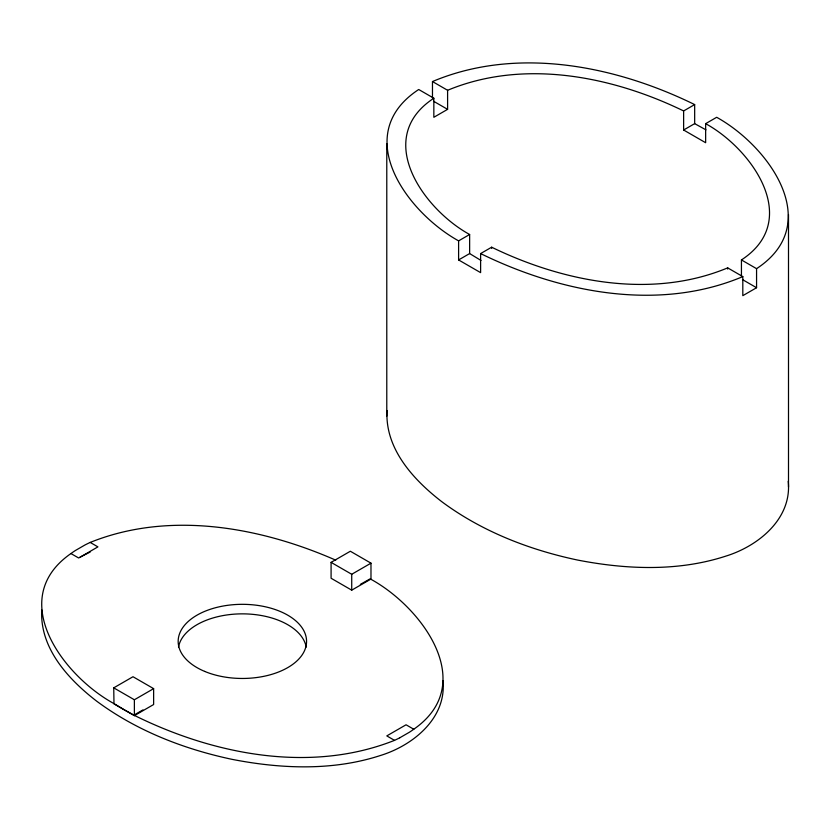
<?xml version="1.0" encoding="UTF-8"?>
<svg xmlns="http://www.w3.org/2000/svg" width="830" height="830" viewBox="0 0 830 830"><rect width="100%" height="100%" fill="white"/><g stroke="black" fill="none" stroke-linecap="round" stroke-linejoin="round"><path stroke-width="1.25" d="M335.735 560.157C259.894 526.863 169.206 510.575 90.2 542.426A122.55 70.758 0 0 0 84.951 544.988L75.385 550.508A122.55 70.758 0 0 0 70.944 553.548C5.603 598.97 63.163 675.931 113.98 703.601L113.741 687.852L132.997 676.73L153.633 688.641L153.633 704.525L134.377 715.647L113.741 703.736M399.77 737.787L409.335 732.268A122.55 70.758 0 0 0 413.776 729.238C479.118 683.816 421.557 606.855 370.74 579.184L370.17 578.821L360.324 584.403M683.63 130.009L694.668 123.639L694.668 104.58L683.63 110.95L683.63 130.009L705.645 142.719L705.645 123.66L716.674 117.289C768.902 146.236 825.01 223.747 756.566 268.671L756.566 287.73L742.809 295.667L742.809 276.608L727.682 267.872C651.706 299.474 563.446 282.096 491.651 247.205L480.612 253.575L480.612 272.634L458.606 259.935L458.606 240.866C406.378 211.92 350.27 134.419 418.714 89.495L433.841 98.231C373.044 137.988 423.082 208.984 469.635 234.496L469.635 253.565L481.026 260.475M741.439 276.452L741.439 259.935C802.237 220.168 752.198 149.182 705.645 123.66M458.606 240.866L469.635 234.496M458.606 259.935L469.635 253.565M331.087 562.366L350.343 551.245L370.979 563.165L370.979 579.05L351.723 590.161L331.087 578.251L331.087 562.366L351.723 574.277L370.979 563.165M113.741 687.852L134.377 699.763L153.633 688.641M142.968 709.889L133.889 715.128L124.656 710.034M80.033 557.2L90.19 552.023M432.471 98.075L432.471 81.547L447.598 90.283L447.598 109.342L433.841 117.289L433.841 98.231M432.471 81.547C516.758 46.013 615.04 65.539 694.668 104.58M742.809 276.608C658.522 312.153 560.24 292.627 480.612 253.575M447.598 90.283C523.574 58.681 611.835 76.059 683.63 110.95M399.718 737.818A122.55 70.758 0 0 1 394.468 740.381C310.337 773.757 213.497 754.543 134.616 715.512L134.522 715.46M694.668 123.639L705.946 129.843M741.439 259.935L756.566 268.671M433.551 101.239L447.598 109.342M742.518 279.617L756.566 287.73M90.2 542.426L97.919 546.877L78.663 557.999L70.944 553.548M413.776 729.238L406.057 724.787L386.801 735.899L394.52 740.36M124.054 709.692L114.633 704.016M788.23 481.286C792.173 518.75 758.247 546.15 725.731 556.152C677.944 571.714 626.225 569.536 577.441 560.022C529.032 549.761 481.69 531.356 441.778 501.683C413.506 479.865 384.819 448.74 387.039 410.508M442.95 680.631C446.893 718.095 412.967 745.496 380.441 755.497C332.654 771.06 280.945 768.881 232.161 759.367C183.752 749.106 136.411 730.701 96.498 701.028C68.226 679.21 39.539 648.085 41.759 609.853M788.5 214.524L788.5 487.023M727.682 267.872L727.682 269.065M491.651 247.205L491.651 248.398M386.78 143.632L386.78 416.131M351.723 574.277L351.723 590.161M134.377 699.763L134.377 715.647M178.502 647.089A64.201 37.07 0 0 1 242.36 613.858A64.201 37.07 0 0 1 306.218 647.089M204.688 671.408A64.201 37.07 0 0 0 306.218 645.221A64.201 37.07 0 0 0 216.174 607.55A64.201 37.07 0 0 0 204.688 671.408"/></g></svg>
